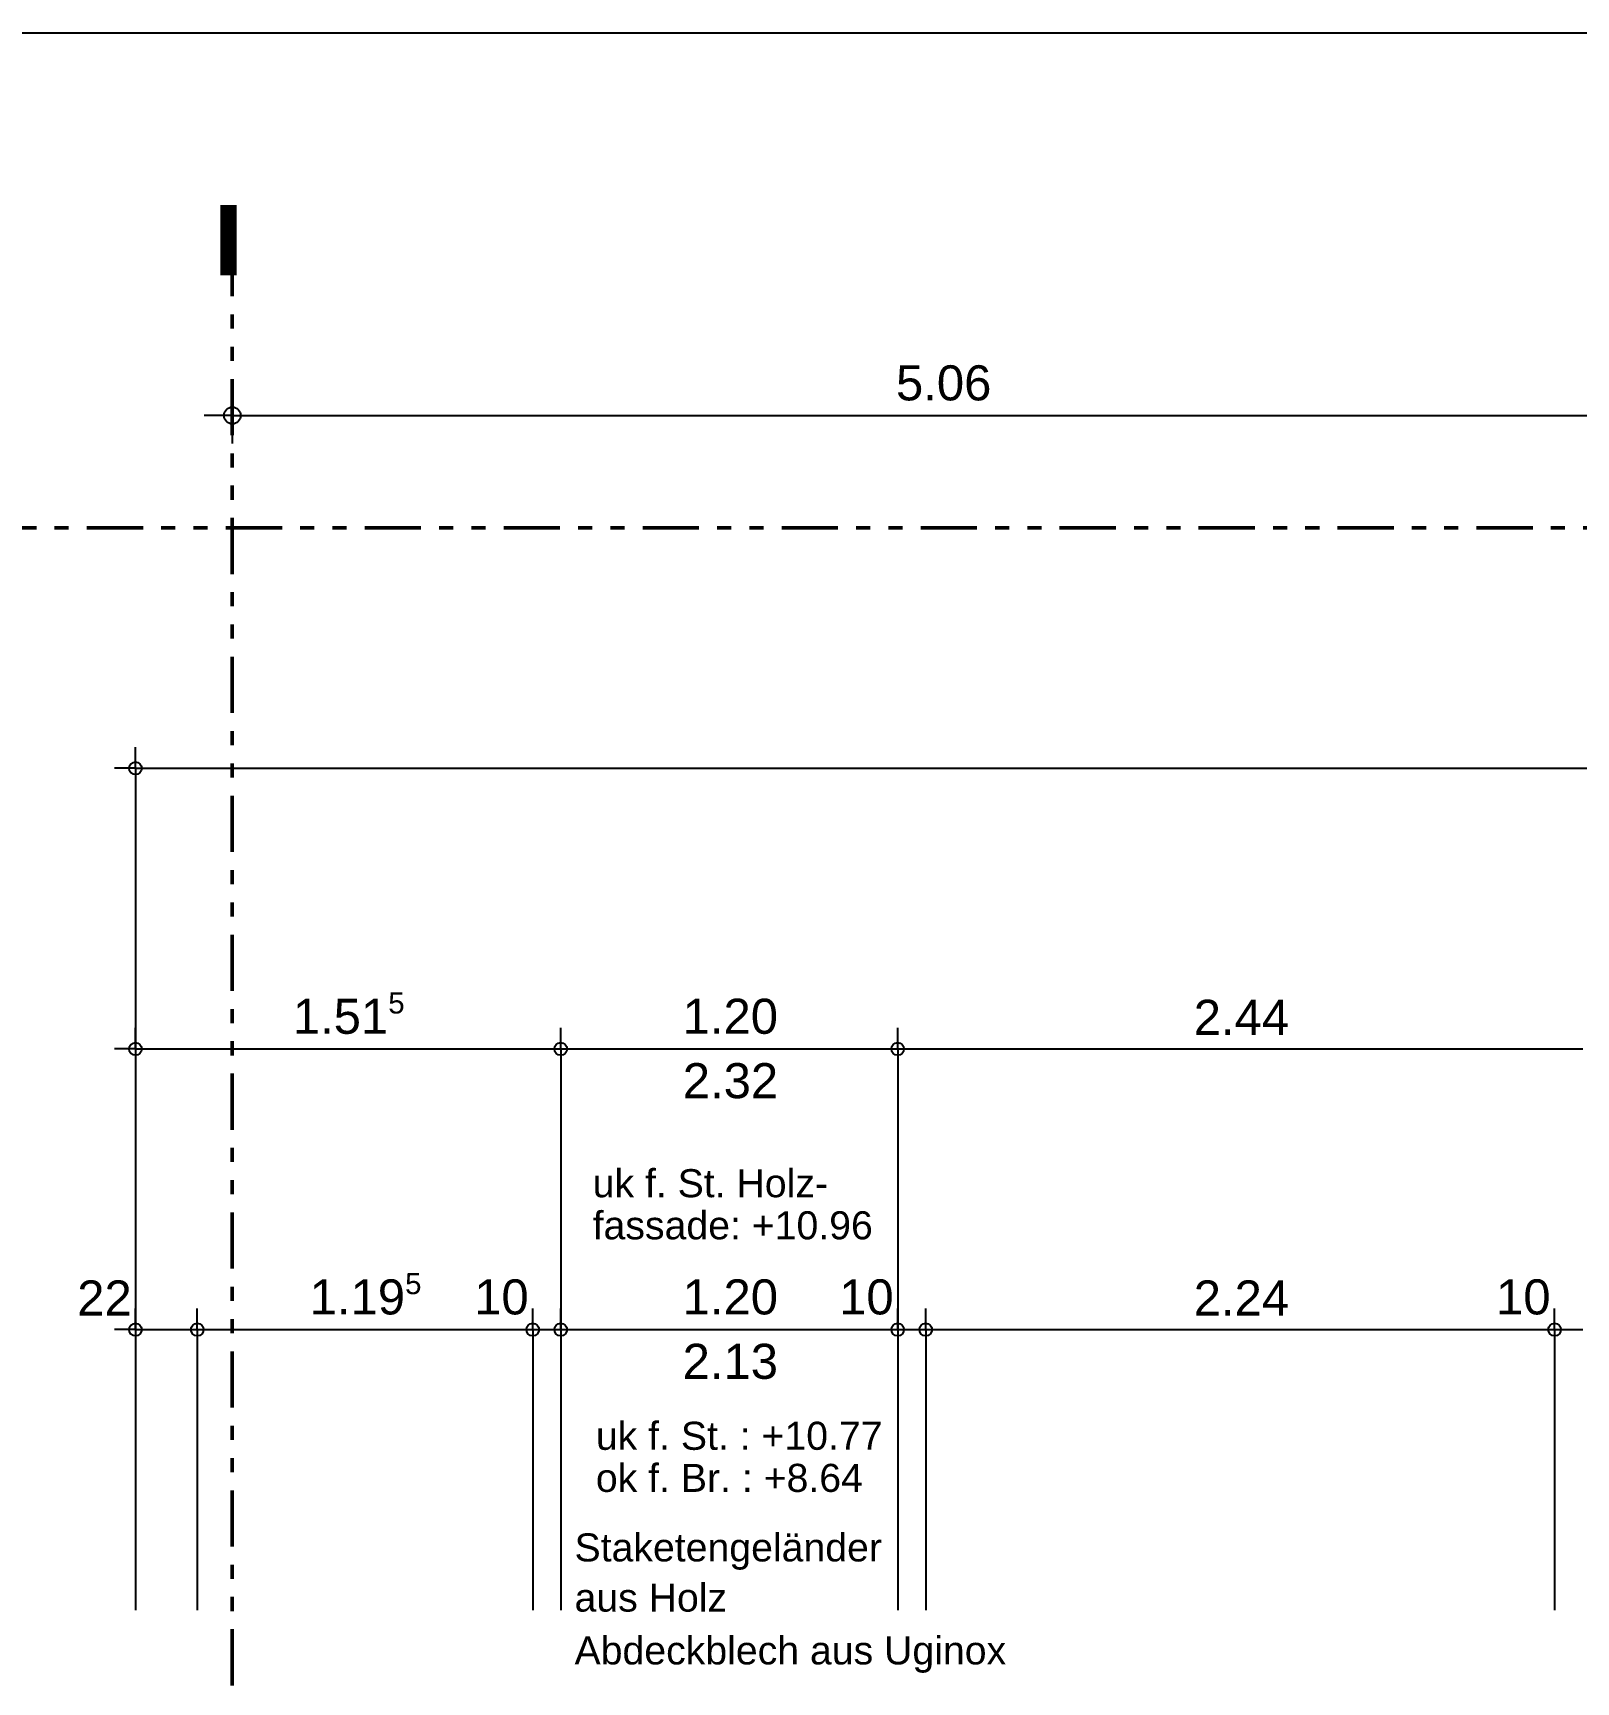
# Model space of a CAD drawing. Header units: centimetres. Extents: x 0.3 to 84.3, y 0.3 to 59.7.
# Drawn here: x 30.49 to 41.48, y 47.95 to 59.7 of the extents above; entities that cross this region are included whole.
import ezdxf

# ---------------------------------------------------------------- set-up
doc = ezdxf.new("R2010")
doc.units = ezdxf.units.CM
for name, pattern in [('AUSGEZOGEN', [0]), ('LINIE_23', [0.79, 0.4, -0.13, 0, -0.13, 0, -0.13]), ('RAND', [44.45, 12.7, -6.35, 12.7, -6.35, 0, -6.35])]:
    doc.linetypes.add(name, pattern=pattern)
for name, color, linetype, lineweight in [('Bauachsen grob', 7, 'RAND', 25), ('Plankopf', 7, 'AUSGEZOGEN', 25), ('Text Koten', 7, 'AUSGEZOGEN', 50), ('Text Werkplan Ausfuehrung', 7, 'AUSGEZOGEN', 50), ('Vorprojektmasse', 7, 'AUSGEZOGEN', 25), ('Werkplan- Ausfuehrungsmasse', 7, 'AUSGEZOGEN', 25)]:
    doc.layers.add(name, color=color, linetype=linetype, lineweight=lineweight)
doc.styles.add('ARIAL', font='ARIAL.TTF')
doc.styles.add('Arial Black', font='Arial Black')

msp = doc.modelspace()

# ---------------------------------------------------------------- linework, layer by layer
at = {"layer": 'Bauachsen grob', "color": 32, "linetype": 'LINIE_23', "lineweight": 50, "true_color": 0xc36e14}
for p, q in [((31.91, 1.394), (31.91, 57.974)), ((21.964, 56.174), (72.416, 56.174))]:
    msp.add_line(p, q, dxfattribs=at)
at = {"layer": 'Plankopf', "color": 7, "linetype": 'AUSGEZOGEN', "lineweight": 25}
msp.add_line((0.3, 59.7), (84.3, 59.7), dxfattribs=at)
at = {"layer": 'Vorprojektmasse', "color": 32, "linetype": 'AUSGEZOGEN', "lineweight": 25, "true_color": 0xc36e14}
for q in [(31.91, 57.174), (31.71, 56.974), (31.91, 56.774)]:
    msp.add_line((31.91, 56.974), q, dxfattribs=at)
msp.add_lwpolyline([(31.91, 56.974), (36.457, 56.974), (36.457, 56.974), (42.03, 56.974)], dxfattribs=at)
msp.add_circle((31.91, 56.974), 0.06, dxfattribs=at)
at = {"layer": 'Werkplan- Ausfuehrungsmasse', "color": 7, "linetype": 'AUSGEZOGEN', "lineweight": 25}
for p, q in [((31.22, 54.46), (31.22, 54.61)), ((31.22, 54.46), (31.07, 54.46)), ((31.22, 54.46), (31.22, 54.31)), ((31.22, 54.46), (31.22, 52.46)), ((31.22, 52.46), (31.22, 52.61)), ((34.25, 52.46), (34.25, 52.61)), ((36.65, 52.46), (36.65, 52.61)), ((31.22, 52.46), (31.07, 52.46)), ((31.22, 52.46), (31.22, 52.31)), ((34.25, 52.46), (34.25, 52.31)), ((36.65, 52.46), (36.65, 52.31)), ((31.22, 50.46), (31.22, 50.61)), ((31.66, 50.46), (31.66, 50.61)), ((34.05, 50.46), (34.05, 50.61)), ((34.25, 50.46), (34.25, 50.61)), ((36.65, 50.46), (36.65, 50.61)), ((36.85, 50.46), (36.85, 50.61)), ((41.33, 50.46), (41.33, 50.61)), ((31.22, 50.46), (31.07, 50.46)), ((31.22, 50.46), (31.22, 50.31)), ((31.22, 50.46), (31.22, 48.46)), ((31.66, 50.46), (31.66, 50.31)), ((34.05, 50.46), (34.05, 50.31)), ((34.05, 50.46), (34.25, 50.46)), ((34.25, 50.46), (34.25, 50.31)), ((36.65, 50.46), (36.65, 50.31)), ((36.65, 50.46), (36.85, 50.46)), ((36.85, 50.46), (36.85, 50.31)), ((36.85, 50.46), (41.33, 50.46)), ((41.33, 50.46), (41.33, 50.31)), ((41.33, 50.46), (41.53, 50.46))]:
    msp.add_line(p, q, dxfattribs=at)
for points in [[(31.22, 54.46), (46.59, 54.46), (46.59, 54.46), (63.216, 54.46)], [(31.22, 52.46), (31.22, 50.752), (31.22, 50.752), (31.22, 50.46)], [(31.22, 52.46), (32.209, 52.46), (32.209, 52.46), (32.809, 52.46), (32.809, 52.46), (34.25, 52.46)], [(34.25, 52.46), (34.25, 52.446), (34.25, 52.446), (34.25, 52.206), (34.25, 52.206), (34.25, 50.46)], [(34.25, 52.46), (34.257, 52.46), (34.257, 52.46), (35.706, 52.46), (35.706, 52.46), (36.65, 52.46)], [(36.65, 52.46), (36.65, 52.449), (36.65, 52.449), (36.65, 52.419), (36.65, 52.419), (36.65, 52.333), (36.65, 52.333), (36.65, 50.46)], [(36.65, 52.46), (36.876, 52.46), (36.876, 52.46), (41.53, 52.46)], [(31.22, 50.46), (31.501, 50.46), (31.501, 50.46), (31.66, 50.46)], [(31.66, 50.46), (31.66, 50.427), (31.66, 50.427), (31.66, 48.46)], [(31.66, 50.46), (32.886, 50.46), (32.886, 50.46), (34.05, 50.46)], [(34.05, 50.46), (34.05, 50.443), (34.05, 50.443), (34.05, 50.392), (34.05, 50.392), (34.05, 50.172), (34.05, 50.172), (34.05, 48.46)], [(34.25, 50.46), (34.25, 50.458), (34.25, 50.458), (34.25, 50.438), (34.25, 50.438), (34.25, 50.384), (34.25, 50.384), (34.25, 50.151), (34.25, 50.151), (34.25, 48.46)], [(34.25, 50.46), (34.271, 50.46), (34.271, 50.46), (35.387, 50.46), (35.387, 50.46), (36.65, 50.46)], [(36.65, 50.46), (36.65, 50.413), (36.65, 50.413), (36.65, 50.379), (36.65, 50.379), (36.65, 50.289), (36.65, 50.289), (36.65, 48.46)], [(36.85, 50.46), (36.85, 50.409), (36.85, 50.409), (36.85, 50.374), (36.85, 50.374), (36.85, 50.281), (36.85, 50.281), (36.85, 48.46)], [(41.33, 50.46), (41.33, 50.326), (41.33, 50.326), (41.33, 50.265), (41.33, 50.265), (41.33, 50.103), (41.33, 50.103), (41.33, 48.46)]]:
    msp.add_lwpolyline(points, dxfattribs=at)
for centre in [(31.22, 54.46), (31.22, 52.46), (34.25, 52.46), (36.65, 52.46), (31.22, 50.46), (31.66, 50.46), (34.05, 50.46), (34.25, 50.46), (36.65, 50.46), (36.85, 50.46), (41.33, 50.46)]:
    msp.add_circle(centre, 0.045, dxfattribs=at)

# ---------------------------------------------------------------- texts
at = {"layer": 'Bauachsen grob', "color": 32, "linetype": 'AUSGEZOGEN', "lineweight": 100, "true_color": 0xc36e14, "insert": (31.772, 57.974), "char_height": 0.5, "width": 0.25, "attachment_point": 7, "style": 'Arial Black'}
msp.add_mtext('I', dxfattribs=at)
at = {"layer": 'Text Koten', "color": 7, "linetype": 'AUSGEZOGEN', "lineweight": 35, "char_height": 0.2, "width": 0.1, "attachment_point": 7, "style": 'ARIAL'}
for s, insert in [('uk\\~f.\\~St.\\~Holz-', (34.477, 51.4)), ('fassade:\\~+10.96', (34.477, 51.1)), ('uk\\~f.\\~St.\\~:\\~+10.77', (34.5, 49.6)), ('ok\\~f.\\~Br.\\~:\\~+8.64', (34.5, 49.3))]:
    msp.add_mtext(s, dxfattribs=dict(at, insert=insert))
at = {"layer": 'Text Werkplan Ausfuehrung', "color": 7, "linetype": 'AUSGEZOGEN', "lineweight": 35, "char_height": 0.2, "width": 0.1, "attachment_point": 7, "style": 'ARIAL'}
for s, insert in [('Staketengeländer', (34.348, 48.747)), ('aus\\~Holz', (34.348, 48.447)), ('Abdeckblech\\~aus\\~Uginox', (34.348, 48.013))]:
    msp.add_mtext(s, dxfattribs=dict(at, insert=insert))
at = {"layer": 'Vorprojektmasse', "color": 32, "linetype": 'AUSGEZOGEN', "lineweight": 50, "true_color": 0xc36e14, "insert": (36.638, 57.078), "char_height": 0.25, "width": 0.125, "attachment_point": 7, "style": 'ARIAL'}
msp.add_mtext('5.06', dxfattribs=at)
at = {"layer": 'Werkplan- Ausfuehrungsmasse', "color": 7, "linetype": 'AUSGEZOGEN', "lineweight": 50, "attachment_point": 7, "style": 'ARIAL'}
for s, insert, char_height, width in [('1.51', (32.341, 52.564), 0.25, 0.125), ('5', (33.021, 52.71), 0.15, 0.075), ('1.20', (35.118, 52.564), 0.25, 0.125), ('2.44', (38.759, 52.56), 0.25, 0.125), ('2.32', (35.119, 52.105), 0.25, 0.125), ('22', (30.805, 50.56), 0.25, 0.125), ('1.19', (32.461, 50.564), 0.25, 0.125), ('5', (33.141, 50.71), 0.15, 0.075), ('10', (33.633, 50.564), 0.25, 0.125), ('1.20', (35.118, 50.564), 0.25, 0.125), ('10', (36.233, 50.564), 0.25, 0.125), ('2.24', (38.759, 50.56), 0.25, 0.125), ('10', (40.913, 50.564), 0.25, 0.125), ('2.13', (35.118, 50.105), 0.25, 0.125)]:
    msp.add_mtext(s, dxfattribs=dict(at, insert=insert, char_height=char_height, width=width))

doc.saveas('drawing.dxf')
